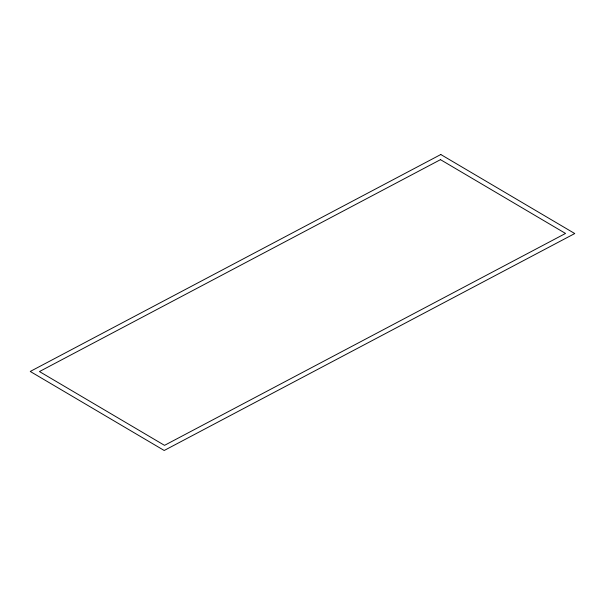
<?xml version="1.0" encoding="UTF-8"?>
<svg xmlns="http://www.w3.org/2000/svg" width="605" height="605" viewBox="0 0 605 605"><rect width="100%" height="100%" fill="white"/><g stroke="black" fill="none" stroke-linecap="round" stroke-linejoin="round"><path stroke-width="0.91" d="M440.803 154.517L30.25 371.455L164.197 450.483L574.75 233.545L440.803 154.517M440.478 159.652L39.454 371.561L164.522 445.348L565.546 233.439L440.478 159.652"/></g></svg>
